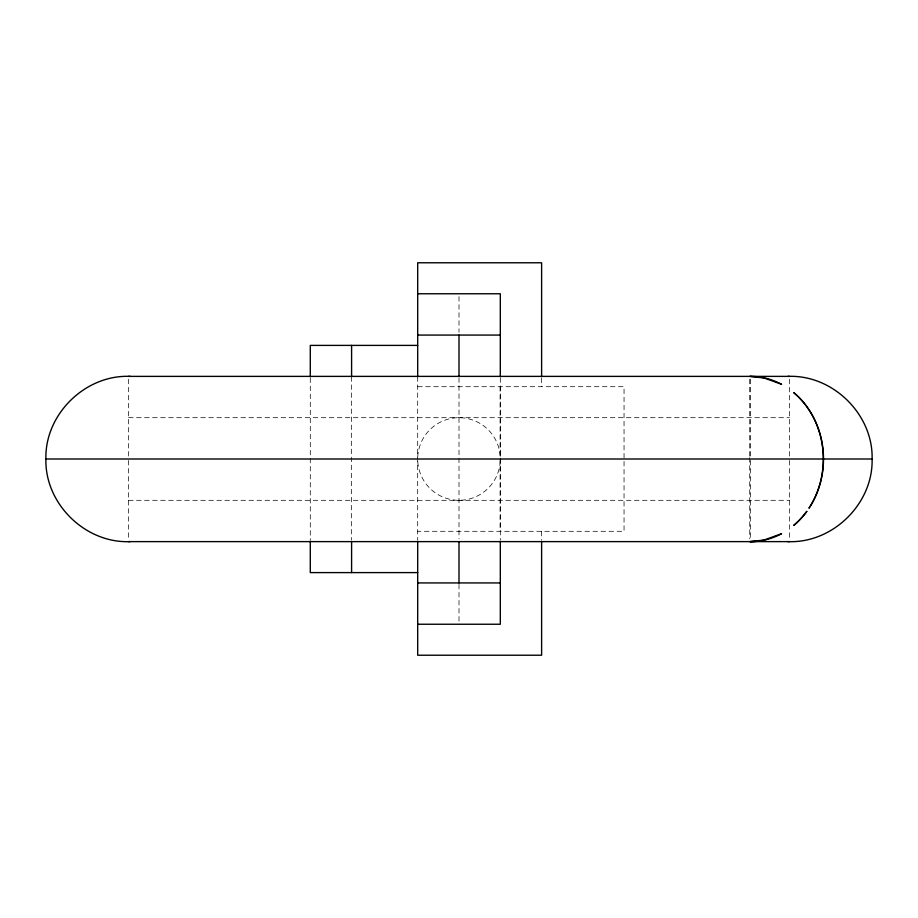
<?xml version="1.0" encoding="UTF-8"?>
<svg xmlns="http://www.w3.org/2000/svg" width="918" height="918" viewBox="0 0 918 918"><rect width="100%" height="100%" fill="white"/><g stroke="black" fill="none" stroke-linecap="round" stroke-linejoin="round"><path stroke-width="0.69" stroke-dasharray="4.59 3.44" d="M417.69 386.707L624.045 386.707L624.045 531.293L417.69 531.293M128.52 417.69L789.48 417.69M128.52 500.31L789.48 500.31M789.48 379.226L789.48 459M789.48 460.423L789.48 538.774M750.454 379.226L750.454 459M750.454 460.423L750.454 538.774M749.719 379.226L749.719 456.154M749.719 457.577L749.719 538.774M541.62 378.159L541.62 386.707M541.62 531.293L541.62 539.841M500.31 377.803L500.31 539.83M500.115 386.707L500.115 531.293M459 296.606L459 332.224M459 377.803L459 538.774M459 584.353L459 621.394M417.69 376.839L417.69 539.945M351.594 376.839L351.594 539.945M310.284 378.055L310.284 539.945M128.52 379.226L128.52 459M128.52 460.423L128.52 538.774M500.264 461.031A41.31 41.31 0 0 1 459 500.31A41.31 41.31 0 0 1 417.736 461.031M417.736 456.969A41.31 41.31 0 0 1 459 417.69A41.31 41.31 0 0 1 500.264 456.969"/><path stroke-width="1.38" d="M130.115 541.62C85.431 543.571 44.73 503.775 45.9 459C44.73 414.225 85.431 374.429 130.115 376.38M787.885 376.38C832.569 374.429 873.27 414.225 872.1 459C873.27 503.775 832.569 543.571 787.885 541.62M749.719 541.62L764.063 540.036L781.608 533.691A82.62 72.866 90 0 1 750.454 541.62A82.62 72.866 -90 0 0 757.602 541.218M417.69 293.76L500.31 293.76L500.31 376.736M417.69 335.07L500.31 335.07M417.69 345.397L310.284 345.397L310.284 376.839M128.52 376.38L789.48 376.38M45.9 459L872.1 459M128.52 541.62L789.48 541.62M417.69 572.602L310.284 572.602L310.284 541.161M417.69 582.93L500.31 582.93M417.69 624.24L500.31 624.24L500.31 541.264M749.719 376.38L764.063 377.964L781.608 384.309A82.62 72.866 90 0 0 750.454 376.38M541.62 376.736L541.62 262.777L417.69 262.777L417.69 376.736M541.62 541.264L541.62 655.222L417.69 655.222L417.69 541.264M459 335.07L459 376.38M459 541.62L459 582.93M351.594 345.397L351.594 376.632M351.594 541.368L351.594 572.602M811.042 504.9L808.976 508.216A82.631 73.807 -90 0 0 808.976 409.784L806.784 406.582A82.62 72.866 90 0 0 793.863 392.64L793.668 392.64A82.609 73.784 90 0 1 808.976 409.784L811.042 413.1A82.62 72.866 90 0 1 823.32 459A82.62 72.866 -90 0 1 811.042 504.9M806.784 511.418L806.75 511.418A82.631 73.807 -90 0 1 793.657 525.36L793.863 525.36A82.62 72.866 90 0 0 806.784 511.418"/></g></svg>
